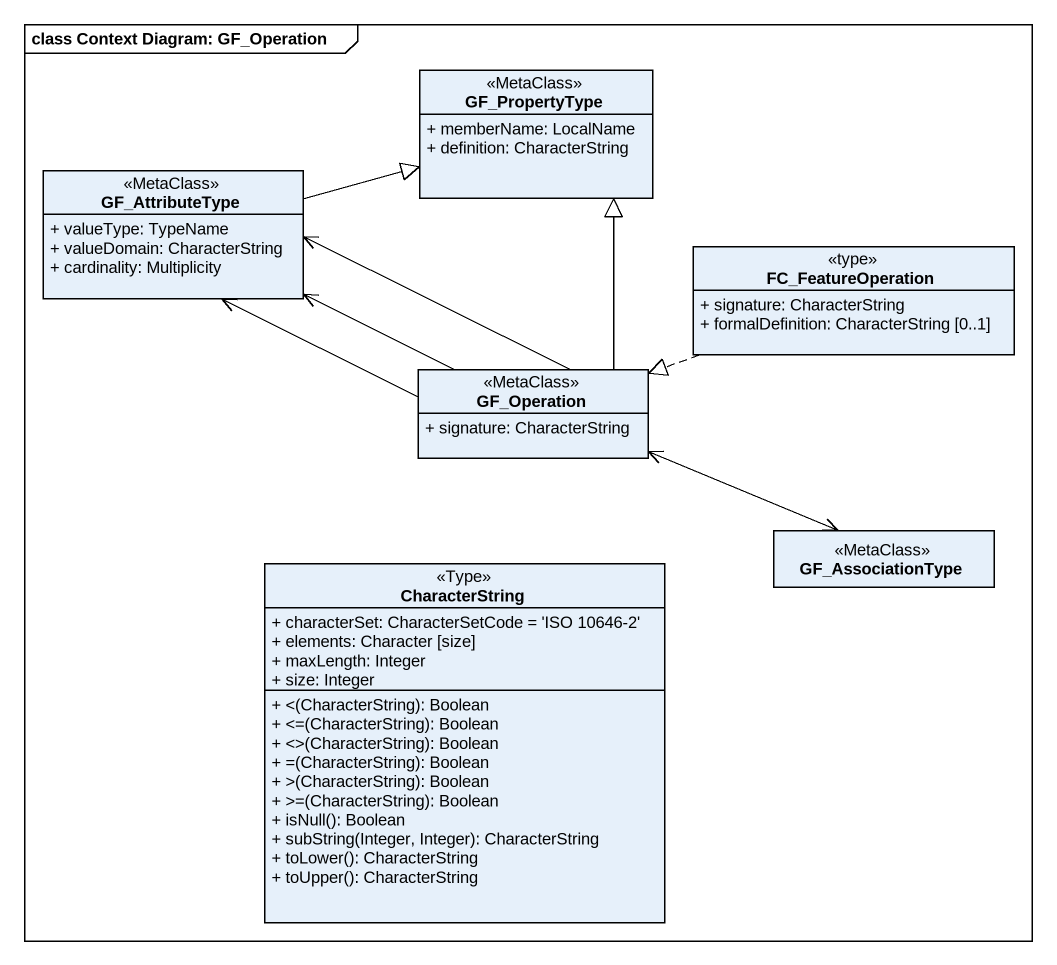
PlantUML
@startuml
mainframe class Context Diagram: GF_Operation
hide circle
hide empty members
skinparam classAttributeIconSize 0
class GF_PropertyType <<MetaClass>> {
  + memberName: LocalName
  + definition: CharacterString
}
class GF_AttributeType <<MetaClass>> {
  + valueType: TypeName
  + valueDomain: CharacterString
  + cardinality: Multiplicity
}
class FC_FeatureOperation <<type>> {
  + signature: CharacterString
  + formalDefinition: CharacterString [0..1]
}
class GF_Operation <<MetaClass>> {
  + signature: CharacterString
}
class GF_AssociationType <<MetaClass>>
class CharacterString <<Type>> {
  + characterSet: CharacterSetCode = 'ISO 10646-2'
  + elements: Character [size]
  + maxLength: Integer
  + size: Integer
  + <(CharacterString): Boolean
  + <=(CharacterString): Boolean
  + <>(CharacterString): Boolean
  + =(CharacterString): Boolean
  + >(CharacterString): Boolean
  + >=(CharacterString): Boolean
  + isNull(): Boolean
  + subString(Integer, Integer): CharacterString
  + toLower(): CharacterString
  + toUpper(): CharacterString
}
GF_AttributeType -right-|> GF_PropertyType
FC_FeatureOperation .left.|> GF_Operation
GF_Operation -up-|> GF_PropertyType
GF_Operation -left-> GF_AttributeType
GF_Operation -left-> GF_AttributeType
GF_Operation -left-> GF_AttributeType
GF_Operation <-right-> GF_AssociationType
@enduml
